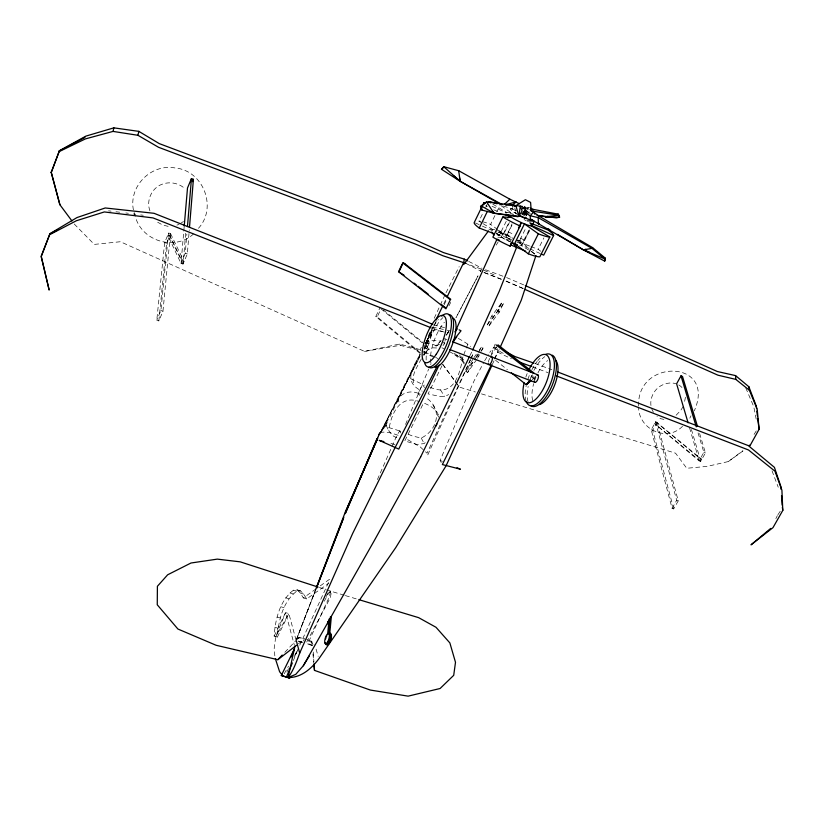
<?xml version="1.0" encoding="UTF-8"?>
<svg xmlns="http://www.w3.org/2000/svg" width="824" height="824" viewBox="0 0 824 824"><rect width="100%" height="100%" fill="white"/><g stroke="black" fill="none" stroke-linecap="round" stroke-linejoin="round"><path stroke-width="0.62" stroke-dasharray="4.12 3.09" d="M638.641 406.036C636.447 358.059 716.89 359.429 694.292 410.836M494.215 359.007L497.603 352.106L496.872 347.017M526.67 215.929L526.773 213.632A4.635 0.639 26.4 0 0 522.9 210.995M300.533 590.88L297.268 589.86L293.478 590.169C279.676 600.727 275.237 619.607 274.135 636.138L277.379 637.096C278.45 620.575 282.889 601.685 296.722 591.179L300.533 590.88L303.706 594.114L306.641 598.945L328.57 583.433M183.01 264.071L169.641 236.004L167.715 235.252L180.94 263.289L183.01 264.071L187.336 253.905L189.283 229.896M180.94 263.289L185.266 253.112L186.842 234.16M185.688 233.295L183.124 263.814L181.053 263.021L184.226 226.147M396.777 437.729L393.285 436.009L388.846 430.911C390.432 414.977 399.64 394.057 419.323 401.597M162.956 311.276L170.444 234.098L168.518 233.357L160.896 310.514L156.797 320.176L158.857 320.917L162.956 311.276L160.896 310.514M158.857 320.917L166.572 243.317L170.609 233.697L168.683 232.945L164.656 242.575L156.797 320.176M515.783 210.759L512.569 208.915L512.796 206.762M685.434 397.271L684.085 404.213M296.074 640.135L288.843 613.602L285.588 612.613L275.762 636.612L274.186 648.313L274.979 657.562M462.913 356.905C459.329 377.227 452.603 398.672 428.068 386.291M326.634 589.829L331.506 591.405L330.331 597.699L305.992 643.42M302.635 642.73L298.164 641.093L298.885 637.477L304.427 638.631L303.428 640.979M420.147 354.722L389.711 417.212L378.958 434.042L377.547 438.286L420.158 353.908M344.133 595.206L330.702 591.158L329.106 597.318L307.692 643.925L312.821 645.954L311.729 641.309L306.641 639.29M420.024 354.608C412.484 368.019 402.823 382.223 422.115 391.132M527.278 213.179L523.631 212.458L524.785 208.791L529.482 207.648L523.631 212.458L523.796 213.478L525.702 214.487L529.224 213.632M377.464 437.554L378.958 434.042L386.168 425.411L387.527 421.342L378.566 435.927L419.952 356.483L378.237 437.214M316.138 588.748L296.279 639.97L316.025 588.985M506.286 239.897L511.869 237.755L506.914 235.334L512.064 223.881M491.413 354.093L495.142 344.144M296.279 639.97L315.551 589.696M463.737 354.701L467.805 344.205M397.034 402.112L411.258 372.489M405.562 424.401L428.676 369.049M293.334 660.549L297.783 649.92M299.761 645.202L329.579 580.137L329.343 579.406L316.859 588.295M377.433 479.517L397.147 434.887L399.712 430.942L401.834 431.714M421.332 347.337L420.281 349.654L421.054 350.921M434.238 318.229L444.857 295.116M427.8 454.848L470.463 359.81M470.988 358.636L473.625 352.765M492.268 364.62L494.4 359.964M494.925 358.801L499.179 349.489M326.263 596.504L327.859 593.043M470.349 359.769L427.038 453.2L420.271 446.958L405.81 438.584M470.895 358.594L473.594 352.754M419.9 353.311L375.796 316.54L379.895 307.908M420.364 352.816L377.227 316.88L380.812 309.33M428.264 335.955L432.167 327.901M443.806 303.716L446.052 299.122M274.135 636.138L285.588 612.613L294.384 645.264M425.225 343.732L436.349 320.814M444.146 304.767L446.371 300.183M469.855 355.783L472.111 351.199M482.153 223.119L478.96 221.172L483.451 211.953M485.697 207.349L487.942 202.735M277.379 637.096L288.843 613.602L275.762 636.612M426.193 342.372L431.137 332.268L425.359 343.659M424.576 349.397L426.204 346.07L423.248 343.639M423.299 355.257L427.646 346.399L423.701 343.144M449.018 305.776L450.687 302.377M497.675 229.556L490.61 224.386L496.202 212.973M496.769 211.84L500.127 204.991M419.437 395.469L418.232 393.326L422.64 384.406L424.782 385.168M689.832 418.159L690.996 415.79M445.98 292.808L459.174 266.626M496.81 234.747L499.148 235.643L506.224 221.316M497.881 237.219L501.631 237.281L508.717 222.944M286.865 672.024L288.513 668.686M294.559 656.45L298.401 648.663M498.613 232.347L503.722 233.985L509.407 222.48M442.004 365.732L428.058 393.903L440.706 396.643L444.527 396.612L448.678 394.572M506.914 235.334L512.034 224.983M528.812 248.343L521.942 245.222L518.935 241.957L525.815 228.145M430.622 364.589L431.003 363.827M528.895 230.184L521.231 245.521L535.456 254.153M521.942 245.222L529.605 229.886M516.463 240.34L524.62 240.433L529.719 230.236M487.242 324.955L491.712 316.035L501.816 302.635L503.536 303.51L493.524 316.952L489.044 325.871L487.242 324.955L497.552 311.142L501.816 302.635M476.746 359.388L467.672 372.417L465.879 371.5L473.213 358.615M467.672 372.417L472.049 363.683L475.706 358.471M475.736 357.523L478.198 353.434M478.713 352.394L481.329 347.192L483.029 348.058L481.463 351.178M489.044 325.871L499.272 312.018L503.474 303.593L501.651 302.861L497.356 311.4L499.19 312.121M477.446 358.389L480.938 352.219M540.688 251.238A25.008 3.893 26.5 0 0 538.134 249.322L543.881 237.92M775.868 518.584L777.393 515.587M441.252 462.501L440.15 460.441L466.889 397.075L473.996 381.059L483.822 362.22M431.786 333.782L424.133 348.562L431.786 333.782A24.627 5.634 26.3 0 1 443.652 332.123M426.595 341.311L432.384 330.434L424.545 345.946L427.254 350.396L423.505 355.36M324.326 601.19L328.549 593.249L331.506 591.405M421.352 358.893C417.315 366.814 410.208 376.022 414.338 385.364M672.106 508.346L676.679 500.271L655.523 422.022L657.027 422.599L678.255 500.848L673.671 508.923L672.106 508.346L651.228 429.809L655.719 421.682L701.811 459.359L700.225 458.752L655.719 421.682M673.671 508.923L652.721 430.375L657.212 422.259M284.218 673.795L288.534 666.153M294.704 655.224L297.783 649.755M699.617 433.517L705.447 452.942L700.637 461.419L699.061 460.822L703.871 452.335L698.062 432.909M754.073 434.372L757.318 429.273M484.677 360.768L488.498 354.464M496.202 245.109L498.221 241.834M500.868 237.446L503.608 233.017L510.468 236.117M777.928 514.722L780.864 510.303M496.769 347.089L493.38 347.769L489.765 352.363M490.579 356.308L496.625 346.904M683.25 406.489L680.624 410.548L675.433 415.924M476.447 357.431L480.104 352.219M480.835 351.178L483.029 348.058M465.879 371.5L475.036 358.522M473.954 357.575L478.384 351.343M479.115 350.303L481.329 347.192M378.958 434.042L386.168 425.411L389.216 427.687L399.702 430.921L400.845 433.167L399.65 430.901M446.186 335.419L448.905 331.825M198.46 228.3C217.608 207.597 203.322 170.269 174.801 167.911C151.039 163.646 128.513 186.368 133.447 210.12M523.137 212.53L525.249 210.244L525.073 206.989L529.399 209.451M522.952 209.275L525.073 206.989M284.836 652.289L296.259 640.258M297.134 639.331L298.885 637.477M296.558 639.166L299.421 637.92L304.417 638.621M438.471 414.977C435.875 408.797 429.541 405.305 423.598 402.936L404.749 440.974L416.882 444.445L424.175 443.58L426.853 440.974M436.576 347.975L432.765 347.821L428.789 349.407L425.648 344.288L428.768 341.394L431.869 340.477L439.367 340.837M521.942 213.148L524.301 211.099L524.806 206.803L521.644 209.543M532.108 379.874L534.076 378.278L533.942 375.075M298.442 643.781L300.399 642.267M682.54 426.296C666.853 442.642 638.651 429.191 638.621 407.303M481.484 393.872L675.556 453.19L686.753 468.269L707.229 466.374L728.354 461.553L742.784 450.779M728.354 461.553L742.96 450.975M297.268 589.86L300.42 593.105L303.325 597.925L315.819 589.036M193.568 233.892C175.213 251.093 142.521 241.329 135.61 217.515M180.013 223.778L183.793 221.265M328.807 592.415L330.702 591.158M510.623 209.152L512.662 207.803M427.254 350.396L428.789 349.407M425.648 344.288L425.442 343.484L428.768 341.394M522.818 207.803L524.795 206.845L526.546 211.696L522.591 213.601M408.271 434.238L412.567 436.071L421.249 438.028C437.678 430.262 442.91 408.941 426.255 397.899M523.631 212.458L531.696 209.687M176.933 225.096L179.065 224.406M520.356 208.091L525.084 206.948L529.482 207.648M521.283 213.818L526.011 212.685L530.409 213.354M529.647 212.067L523.796 213.478L527.422 214.024M380.008 432.579C386.538 431.024 393.254 433.558 399.372 435.752M74.242 224.025L94.286 244.398L120.397 241.731L364.527 351.395L399.599 344.03L420.281 349.654L423.588 351.323M425.442 343.484L429.809 343.175L438.832 346.739M364.527 351.395L400.32 345.287L419.818 350.591M506.657 212.479L515.237 212.355M108.572 210.841L111.044 211.15M115.988 211.758L119.686 212.211M125.866 212.973L128.338 213.272M133.303 213.941L135.785 214.271M140.75 214.93L143.232 215.26M522.385 213.983L525.702 214.487L524.785 208.791L521.468 208.266M523.209 211.181L526.546 211.696M298.164 641.093L303.139 642.123M432.312 327.087L445.99 329.94M447.226 330.208L449.719 330.723M663.886 419.375L660.745 418.716L656.996 416.563M534.076 378.278L532.057 377.825L531.233 373.406M426.204 346.07L427.646 346.399M375.796 316.54L377.227 316.88M168.137 226.353L162.668 225.024L157.714 222.243M433.599 324.8L446.958 328.292M390.937 443.477L396.787 445.022M494.658 229.69L489.961 228.918L490.095 229.999M418.232 393.326C410.96 390.205 401.412 392.337 397.92 399.949L399.856 403.657M274.752 627.229L277.987 628.197M345.359 595.577L357.575 599.254M277.142 617.042L280.356 618.01M442.725 364.435L459.37 387.115L475.335 391.997M280.85 606.742L284.074 607.721M503.371 206.093L512.569 208.915M285.629 597.771L288.853 598.76M433.321 328.704L447.638 333.123M293.478 590.169L296.722 591.179M300.42 593.105L303.706 594.114M289.966 592.961L293.2 593.96M303.325 597.925L306.641 598.945M470.298 265.143L481.525 269.17L494.081 274.897M319.331 587.471L325.418 589.438M535.147 363.549L551.853 369.719M532.531 366.886L547.96 372.644M676.679 500.271L678.255 500.848M485.521 269.747L505.4 277.122M506.564 277.564L524.126 285.063M497.294 230.555L503.588 233.007L510.901 241.092M518.935 241.957L529.739 246.098M530.934 246.561L538.134 249.322M185.266 253.112L187.336 253.905M703.871 452.335L705.447 452.942M164.656 242.575L166.572 243.317M651.228 429.809L652.721 430.375M444.589 338.654L446.948 339.57M493.71 209.832L499.571 212.129M484.563 272.631L501.322 279.182M506.111 281.056L523.786 288.73M441.952 347.831L444.115 348.686M483.904 272.497L501.445 279.418M506.121 281.272L523.673 288.833M312.553 645.367L306.847 643.111L307.692 643.925M496.872 233.676L512.415 240.217M516.844 242.071L521.262 243.935M440.15 460.441L442.406 461.419M475.448 222.944L481.237 225.57M482.39 226.106L492.793 230.844M529.956 248.869L540.266 253.565M492.062 206.309L505.977 212.695M418.242 393.326L420.292 394.284M510.2 241.834L501.631 237.281M497.603 352.106L511.405 358.77M449.657 351.745L461.018 357.884L464.427 363.065L464.633 364.713L461.677 360.201L459.689 354.938M424.679 351.869L434.536 356.833M435.628 357.389L437.812 358.492M423.248 352.033L434.217 357.554M497.552 311.142L499.272 312.018M491.712 316.035L493.524 316.952M477.148 355.525L478.847 356.39M470.267 362.766L472.049 363.683M468.732 261.414L482.081 268.305M466.044 263.433L480.979 271.23M454.292 353.362L463.078 359.47L464.427 363.065M308.135 640.083L314.037 644.368M493.38 347.769L505.596 354.681M517.802 239.918L523.642 243.616L528.205 247.962M525.249 210.244L530.635 213.323M523.714 212.046L528.04 214.518M521.736 214.055L526.042 216.537M492.793 204.146L506.719 212.479M483.214 223.757L497.026 232.162M410.589 378.649L422.619 384.406L424.442 387.568M499.746 232.656L511.21 240.206M501.147 205.712L513.393 214.415A14.41 2.06 26.4 0 0 506.152 213.416M498.685 230.298L503.722 233.985M454.632 354.711L461.677 360.201M499.148 235.643L496.378 233.13M495.533 360.243L507.409 369.698M383.294 309.876L422.712 342.341M380.873 308.722L422.259 342.825M700.637 461.419L654.637 423.629L699.061 460.822M531.645 251.31L535.95 255.502M442.704 364.239L459.37 387.115M461.244 356.689L463.078 359.47M443.466 342.104L444.764 344.102M440.51 389.845L444.527 396.612M399.599 344.03L400.32 345.287M432.971 405.048L436.885 411.918M437.101 414.338L438.698 417.15M421.249 438.028L424.175 443.58M653.432 412.216C648.004 403.884 651.465 392.718 658.984 386.981A19.086 15.697 -39.4 0 1 675.855 383.685M386.168 425.411L388.846 430.911M170.609 233.697L184.061 261.599L181.991 260.817L168.683 232.945M745.813 388.022L753.744 406.634L756.576 421.064M772.026 470.844L778.227 487.211M514.753 207.988L515.927 211.263M691.418 429.51L700.761 461.203L699.185 460.595L689.152 426.472M316.076 649.137L318.177 656.337M134.168 212.592L135.249 216.29M149.937 210.841C146.044 200.737 151.554 188.263 161.679 184.391A21.712 20.858 11.9 0 1 185.05 188.737M525.084 206.948L526.011 212.685M532.695 374.796L533.066 378.051M311.729 641.309L312.214 646.366M312.935 653.947L313.779 662.795M313.244 652.062L313.913 661.837M517.75 214.477A11.824 1.648 26.4 0 1 510.612 209.399A11.824 1.648 26.4 0 1 516.576 210.522M522.838 213.395A11.824 1.648 26.4 0 1 527.102 215.744M517.194 240.793A14.348 2.245 26.4 0 1 519.81 245.377M511.539 242.462A14.348 2.245 26.4 0 1 496.409 233.182M498.489 232.317A14.348 2.245 26.4 0 1 513.311 238.507M524.054 219.544A14.41 2.06 26.4 0 1 526.196 220.791M516.339 213.88A6.489 0.906 26.4 0 1 515.917 212.448M526.773 213.54A4.635 0.639 26.4 0 1 523.425 212.654M508.13 231.822A24.864 3.852 26.4 0 1 513.867 234.531M520.562 238.054A24.864 3.852 26.4 0 1 524.62 240.433M487.272 206.711A25.276 3.615 26.3 0 1 485.851 205.567M478.96 221.172A24.947 3.873 26.3 0 1 480.66 221.316M482.617 221.728A24.947 3.873 26.3 0 1 490.61 224.386M458.309 338.448A24.627 5.634 26.3 0 1 470.782 346.461M534.261 379.977A4.038 1.658 -68.5 0 1 535.713 376.218M488.313 362.23A4.089 1.555 -68.7 0 1 489.775 358.419M528.04 401.772A27.542 11.392 -68.5 0 1 528.163 386.415M530.172 379.205A27.542 11.392 -68.5 0 1 531.686 375.229M533.901 370.46A27.542 11.392 -68.5 0 1 544.808 356.648M532.778 400.649A24.432 10.156 -68.5 0 1 533.664 383.706M534.714 380.369A24.432 10.156 -68.5 0 1 535.981 377.062M537.959 372.819A24.432 10.156 -68.5 0 1 547.672 360.572M525.836 377.062A25.678 10.537 -68.5 0 1 527.164 373.581M526.052 401.02A27.553 11.361 -68.5 0 1 526.186 385.663M527.865 379.442A27.553 11.361 -68.5 0 1 529.708 374.467M531.933 369.688A27.553 11.361 -68.5 0 1 537.176 361.417M537.866 360.562A27.553 11.361 -68.5 0 1 539.998 358.244M678.78 384.963A19.086 15.697 -39.4 0 1 682.663 388.362M444.898 338.911A4.141 1.452 -68.9 0 1 445.042 341.002M444.826 341.981A4.141 1.452 -68.9 0 1 443.034 345.596M424.154 355.206A28.304 9.795 -68.9 0 1 433.28 326.901M433.784 326.026A28.304 9.795 -68.9 0 1 438.378 319.382M430.952 363.075A26.327 9.208 -68.9 0 1 444.414 322.246M426.183 359.995A28.294 9.837 -68.9 0 1 442.879 317.631M448.853 331.31L446.011 335.347L448.874 331.31M477.961 275.947L455.981 317.745L477.982 275.958M481.525 269.17L480.341 271.426L481.546 269.17M440.974 340.673L435.947 345.998L440.243 343.773L435.947 345.998L440.974 340.673"/><path stroke-width="1.24" d="M534.797 214.219L533.725 211.923L530.203 215.764L530.357 219.009L583.454 249.878L604.692 261.126L605.372 258.211L592.611 247.633L539.37 216.31L530.481 210.069M443.703 167.478L443.745 166.695L458.711 170.722L509.85 199.192L519.429 203.744M458.659 171.505L458.711 170.722L460.132 181.27L500.044 204.177M189.489 227.362L193.403 179.344L191.456 178.561L187.501 188.006L184.226 226.147M187.47 226.579L191.456 178.561M328.838 633.749L330.465 616.599M329.827 632.791L331.33 616.867M327.695 633.718L329.095 619.03M512.796 206.762L513.033 204.62L516.195 201.901L505.771 204.692M71.976 220.976L59.884 204.733L51.212 172.515L59.452 150.668L85.964 136.094L113.836 127.854L138.844 131.366L159.248 143.603L415.615 240.042L443.528 252.608L464.273 259.117L463.819 262.279L447.144 296.815M491.732 212.098L493.967 213.22L518.801 216.269L522.097 211.016L520.335 206.134L486.634 201.911L480.557 206.484L481.834 210.038L493.967 213.22L517.905 216.702L518.801 216.269L520.335 206.134L522.56 206.494M294.92 646.243L288.101 677.565C301.141 677.781 311.482 668.625 318.888 658.747L395.716 547.661L446.052 465.859L491.743 365.784M49.986 233.645L41.21 256.13L49.162 290.069L41.2 256.717L49.986 233.645L76.982 217.567L105.215 207.967L154.026 213.303L405.748 312.677L432.435 324.296M51.212 172.515L59.452 150.668M59.256 151.554L85.397 138.906L113.032 131.407L113.836 127.854M466.044 263.433L443.034 255.79L415.018 243.894L158.579 147.3L137.927 135.291L138.844 131.366M604.692 261.126L605.372 258.211M511.447 217.423L502.805 216.98L492.886 237.137A25.307 3.986 26.4 0 0 510.128 246.16L520.14 226.013L521.201 222.521L518.461 228.032M510.128 246.16L511.034 243.317M535.95 255.502L521.273 300.193L500.24 347.162M316.004 588.501L344.906 513.084L377.722 438.378M437.225 366.124L394.984 447.751L352.641 533.489L299.699 653.102C296.527 661.631 293.519 670.417 288.101 677.565L295.734 674.362L303.325 665.74L309.319 655.935M316.601 587.553L343.835 517.266M316.952 586.595L343.361 518.481M192.414 181.702L193.403 179.344M294.477 648.787L281.303 675.505L286.412 677.081L292.345 662.908M376.97 438.728L345.215 513.702L377.547 438.286L345.349 512.126M291.016 657.109L294.529 648.849M456.002 329.858L496.985 239.145L499.282 240.114M435.999 426.008L436.957 423.958M402.215 263.968L398.558 271.673L445.928 308.804L450.368 299.751L402.74 262.866L404.162 263.258L450.779 299.328M439.192 364.981L398.764 449.09L379.236 440.387L383.922 441.623M436.03 319.836L442.715 306.023M420.673 456.857L469.32 356.936M472.657 350.046L499.262 291.253L516.576 247.375L512.507 242.874M494.472 233.851L479.249 228.021L487.396 211.325M491.392 364.754L442.354 464.551L460.41 469.216L457.032 467.754M507.852 218.01L508.944 215.806L505.421 214.425M514.567 243.729L524.445 223.901L538.36 233.8A25.338 3.636 26.4 0 0 549.835 236.993L539.833 256.81A25.225 3.966 26.4 0 1 528.308 253.813L514.567 243.729L517.421 244.749M532.551 224.571L534.251 221.162L527.339 220.842M528.308 253.813L538.36 233.8M529.822 222.84L547.898 229.937A25.111 3.574 26.4 0 1 553.594 235.561L543.706 255.131L541.409 254.091M697.434 426.235L682.499 376.455L680.995 375.847L676.607 383.809L688.081 422.815M420.693 456.867L374.292 540.616L303.325 665.74M525.3 285.588L717.364 371.521L735.564 375.61L748.872 386.755L749.366 390.246L757.184 409.157L759.12 429.242L749.964 445.763L749.346 445.135M556.365 375.888L748.511 449.976L774.962 471.184L781.914 490.198L782.8 510.406L772.994 527.628L751.014 544.839L770.667 528.442M453.221 341.816L456.764 336.8M463.644 264.628L488.457 230.957M453.149 340.796L461.018 330.784L459.153 329.837M454.869 331.866L457.279 328.879M530.388 379.782L526.217 384.674L511.364 372.86M459.576 177.613L460.132 181.27L441.489 169.28L443.745 166.695L460.132 181.27L502.341 204.692M592.611 247.633L591.972 248.354L583.454 249.878L557.467 234.377M539.37 216.31L538.175 217.618L538.433 224.077L539.071 223.386M318.116 587.069L240.206 561.844L217.299 559.125L190.993 563.008L167.653 574.791L157.405 586.276L157.26 604.785L177.902 629.021L216.115 645.274L277.812 659.705L282.21 655.07M530.491 380.534L526.217 384.674L531.13 380.678M504.37 204.434L509.85 199.192M441.489 169.28L442.962 168.075M277.812 659.705L296.475 645.295M514.712 206.453L525.403 199.727L530.605 202.416L531.233 211.109M84.954 137.371L59.153 151.08M49.687 234.016L57.556 229.834M49.77 234.644L76.354 220.75L104.329 211.943L152.996 217.907L430.973 327.725M480.557 206.484L486.634 201.911L493.967 213.22L481.494 206.031L481.834 210.038M528.04 214.518L530.203 215.764L538.175 217.618L591.972 248.354L604.734 258.932L583.454 249.878L585.74 249.322M537.083 215.486L545.55 216.763L547.878 216.3M556.046 214.673L558.373 214.199L559.599 217.175L556.478 217.907L539.462 215.569M545.55 216.763L558.538 215.188L559.599 217.175L545.55 216.763L549.34 216.609M505.843 205.135L513.033 204.62L516.267 206.463M113.032 131.407L137.927 135.291M532.85 209.296L558.373 214.199L558.538 215.188L533.159 211.222L532.85 209.296L530.605 208.194M749.366 390.246L735.801 379.38L717.951 375.188L524.847 289.358M281.303 675.505L289.801 678.059L286.412 677.081M358.79 599.625L418.633 617.65L435.999 627.28L449.863 642.916L455.497 662.311L453.715 675.319L440.098 688.504L408.127 696.146L370.367 690.059L314.5 670.386L313.892 664.062M533.962 363.137L514.979 356.565L505.926 351.797M518.389 361.726L531.346 366.464M583.454 249.878L589.222 252.072M557.848 372.036L748.336 445.619L774.436 467.363L780.998 486.994L781.152 489.446M449.894 349.572L534.879 382.336M452.839 341.857L537.794 374.807M404.986 263.886L403.039 263.093L398.94 271.982L404.017 275.216M510.798 244.944L525.691 251.196M531.768 225.549L553.594 235.561M464.283 259.117L467.62 260.848M547.723 228.557L549.896 229.845M531.089 225.797L549.835 236.993M490.651 202.869L488.508 201.592A25.05 3.554 26.3 0 1 497.078 203.827M497.964 344.823L533.859 372.942L531.016 372.304L496.13 344.926M414.091 283.116L416.11 284.692M418.128 286.268L428.212 294.168M441.314 304.427L445.341 307.589M453.365 175.594L460.132 181.27M282.982 675.989L279.604 671.725L275.391 658.778M492.464 211.243L493.967 213.22M491.619 232.038L493.916 235.087M748.872 386.755L756.329 406.263L756.597 408.673M329.209 624.695L328.148 621.327L327.695 622.254L329.095 626.745M328.034 622.357L329.085 625.725M680.995 375.847L696.249 426.842M59.884 204.733L51.212 172.051M296.372 640.918L299.699 653.102M759.12 429.242L757.637 418.334M516.051 206.082L518.801 216.269M782.8 510.406L782.357 507.254M756.854 411.083L757.38 415.914M782.172 505.102L781.533 495.584M314.078 664.278L314.5 670.386M735.564 375.61L735.801 379.38M328.838 633.1A6.077 2.07 -73.2 0 1 329.446 640.403A6.077 2.07 -73.2 0 1 325.192 642.998M325.624 638.909A6.077 2.07 -73.2 0 1 325.954 637.766M326.366 636.664A6.077 2.07 -73.2 0 1 326.819 635.654M327.839 634.006A6.077 2.07 -73.2 0 1 328.343 633.45M329.991 633.852A5.655 1.926 -73.2 0 1 330.733 640.135A5.655 1.926 -73.2 0 1 326.716 643.74M329.301 633.234A6.077 2.07 -73.2 0 1 329.909 640.547A6.077 2.07 -73.2 0 1 325.655 643.142M531.81 219.658A11.824 1.648 26.4 0 1 518.646 214.951M530.44 223.706A14.41 2.06 26.4 0 1 526.052 224.509A14.41 2.06 26.4 0 1 509.077 215.898M514.753 243.801A14.348 2.245 26.4 0 1 511.539 242.462M526.454 217.917A6.489 0.906 26.4 0 1 524.579 217.969A6.489 0.906 26.4 0 1 518.852 215.394M531.222 219.4A24.977 3.533 26.4 0 1 533.272 220.585M520.14 226.013A25.42 3.656 26.4 0 1 502.805 216.98M479.249 228.021A25.163 3.945 26.3 0 1 474.294 222.408L483.946 202.58A25.276 3.615 26.3 0 0 484.131 203.724M536.815 375.033A4.038 1.658 -68.5 0 1 538.082 378.628A4.038 1.658 -68.5 0 1 534.529 382.068M534.292 381.553A4.038 1.658 -68.5 0 1 534.209 380.843M490.847 357.214A4.089 1.555 -68.7 0 1 492.381 358.708A4.089 1.555 -68.7 0 1 490.496 363.621A4.089 1.555 -68.7 0 1 488.313 363.817M552.245 355.165A27.542 11.392 -68.5 0 1 551.864 386.096A27.542 11.392 -68.5 0 1 530.996 405.913M555.901 360.624A24.432 10.156 -68.5 0 1 554.861 384.52A24.432 10.156 -68.5 0 1 539.545 404.594M529.235 369.131A25.678 10.537 -68.5 0 1 549.721 360.593A25.678 10.537 -68.5 0 1 535.198 399.743A25.678 10.537 -68.5 0 1 524.136 382.882M545.539 354.392A27.553 11.361 -68.5 0 1 550.185 384.468A27.553 11.361 -68.5 0 1 526.402 401.947M441.654 316.056A28.304 9.795 -68.9 0 1 447.339 342.733A28.304 9.795 -68.9 0 1 424.556 362.488M453.066 318.136A26.327 9.208 -68.9 0 1 452.273 344.751A26.327 9.208 -68.9 0 1 434.938 367.319M448.462 314.603A28.294 9.837 -68.9 0 1 449.482 343.567A28.294 9.837 -68.9 0 1 429.047 367.298M327.622 641.917A5.397 1.833 -73.2 0 0 328.724 633.46A5.397 1.833 -73.2 0 0 324.78 640.351A5.397 1.833 -73.2 0 0 327.622 641.917M436.287 354.207A25.163 8.652 -68.9 0 0 443.631 315.736A25.163 8.652 -68.9 0 0 422.908 347.264A25.163 8.652 -68.9 0 0 436.287 354.207"/></g></svg>
